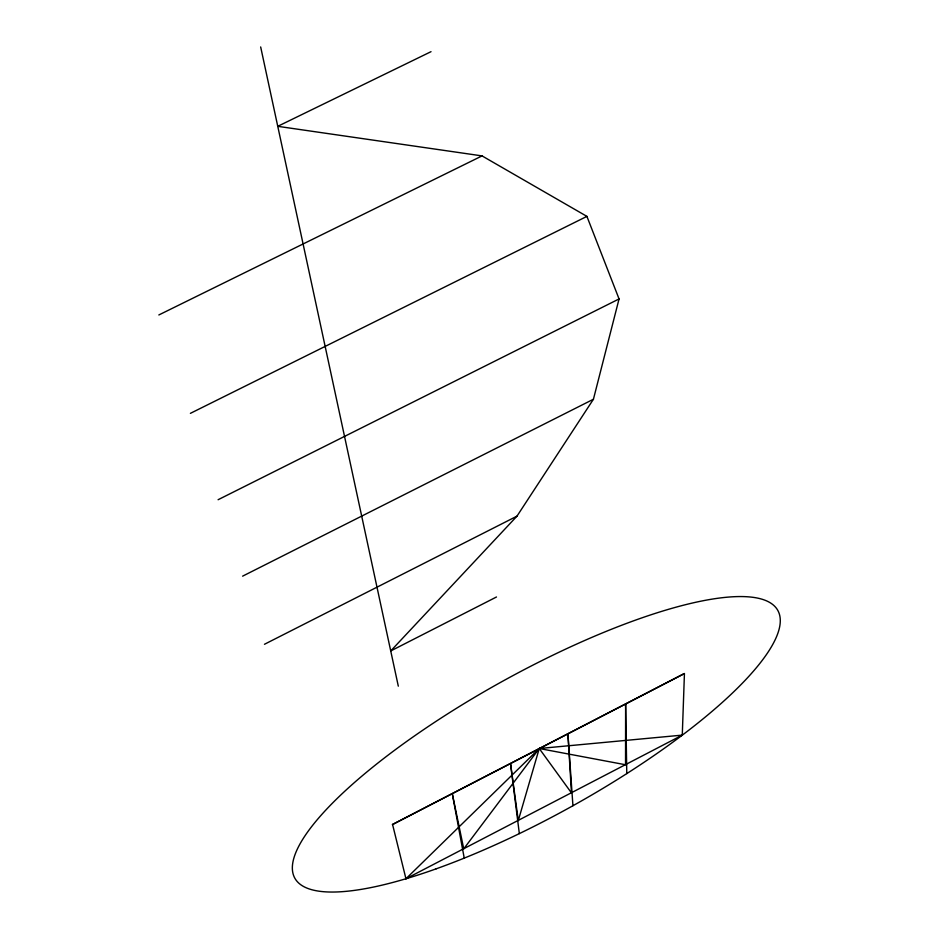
<?xml version="1.0" encoding="UTF-8"?>
<svg xmlns="http://www.w3.org/2000/svg" width="939" height="939" viewBox="0 0 939 939"><rect width="100%" height="100%" fill="white"/><g stroke="black" fill="none" stroke-linecap="round" stroke-linejoin="round"><path stroke-width="1.41" d="M392.584 824.548L405.953 878.751L682.277 735.12L684.437 673.486L392.338 824.595L684.202 673.686M496.496 596.981L390.73 650.95L516.99 516.145L593.425 399.251L619.059 298.942L586.91 216.381L482.036 155.897L277.756 126.319L431.024 51.68M405.953 878.751L539.244 748.512L682.277 735.12M264.458 644.283L516.99 516.145M242.614 576.159L593.425 399.251M218.094 499.724L619.059 298.942M190.394 413.348L586.91 216.381M158.832 314.964L482.036 155.897M260.666 46.95L398.312 686.163M464.242 858.117L452.305 793.76L463.737 848.856L539.244 748.512L625.538 764.757L625.62 704.086L626.783 773.572M519.337 833.609L510.546 763.677L518.293 820.557L539.244 748.512L571.464 792.915L567.931 733.993L572.931 805.721M436.177 868.821A276.136 71.493 -29 0 0 779.03 613.108A276.136 71.493 -29 0 0 393.699 750.918A276.136 71.493 -29 0 0 436.177 868.821"/></g></svg>
